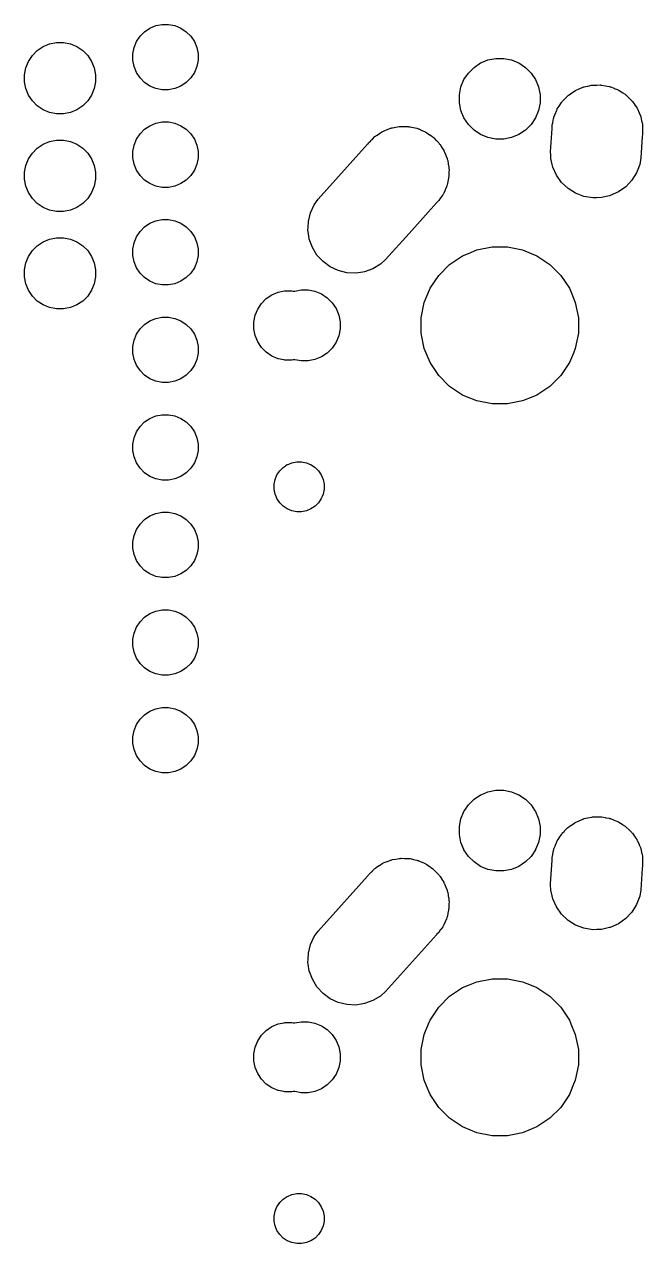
# Model space of a CAD drawing. Extents: x 53 to 306, y -113 to -55.
# Drawn here: x 106.69 to 122.78, y -109.63 to -77.89 of the extents above; entities that cross this region are included whole.
import ezdxf

# ---------------------------------------------------------------- set-up
doc = ezdxf.new("R2010")
doc.units = 0
doc.layers.add('BLACK', color=7, linetype='CONTINUOUS')

msp = doc.modelspace()

# ---------------------------------------------------------------- linework, layer by layer
at = {"layer": 'BLACK', "linetype": 'CONTINUOUS'}
for p, q in [((109.821, -78.079), (109.96, -77.9859)), ((109.96, -77.9859), (110.115, -77.9217)), ((110.115, -77.9217), (110.279, -77.889)), ((110.279, -77.889), (110.447, -77.889)), ((110.447, -77.889), (110.611, -77.9217)), ((110.611, -77.9217), (110.766, -77.9859)), ((110.766, -77.9859), (110.905, -78.079)), ((107.35, -78.3983), (107.529, -78.3627)), ((107.529, -78.3627), (107.711, -78.3627)), ((107.711, -78.3627), (107.89, -78.3983)), ((109.545, -78.4918), (109.609, -78.3369)), ((109.609, -78.3369), (109.702, -78.1975)), ((109.702, -78.1975), (109.821, -78.079)), ((110.905, -78.079), (111.024, -78.1975)), ((111.024, -78.1975), (111.117, -78.3369)), ((111.117, -78.3369), (111.181, -78.4918)), ((106.798, -78.8508), (106.9, -78.6989)), ((106.9, -78.6989), (107.029, -78.5697)), ((107.029, -78.5697), (107.181, -78.4682)), ((107.181, -78.4682), (107.35, -78.3983)), ((107.89, -78.3983), (108.059, -78.4682)), ((108.059, -78.4682), (108.211, -78.5697)), ((108.211, -78.5697), (108.34, -78.6989)), ((108.34, -78.6989), (108.442, -78.8508)), ((109.512, -78.6562), (109.545, -78.4918)), ((109.512, -78.8238), (109.512, -78.6562)), ((111.181, -78.4918), (111.214, -78.6562)), ((111.214, -78.6562), (111.214, -78.8238)), ((106.693, -79.1987), (106.728, -79.0195)), ((106.728, -79.0195), (106.798, -78.8508)), ((108.442, -78.8508), (108.512, -79.0195)), ((108.512, -79.0195), (108.547, -79.1987)), ((109.545, -78.9882), (109.512, -78.8238)), ((109.609, -79.1431), (109.545, -78.9882)), ((111.181, -78.9882), (111.117, -79.1431)), ((111.214, -78.8238), (111.181, -78.9882)), ((118.246, -79.155), (118.392, -79.0086)), ((118.392, -79.0086), (118.564, -78.8936)), ((118.564, -78.8936), (118.631, -78.866)), ((118.631, -78.866), (118.755, -78.8144)), ((118.755, -78.8144), (118.958, -78.774)), ((118.958, -78.774), (119.166, -78.774)), ((119.166, -78.774), (119.369, -78.8144)), ((119.369, -78.8144), (119.493, -78.866)), ((119.493, -78.866), (119.56, -78.8936)), ((119.56, -78.8936), (119.732, -79.0086)), ((119.732, -79.0086), (119.878, -79.155)), ((106.693, -79.3813), (106.693, -79.1987)), ((108.547, -79.1987), (108.547, -79.3813)), ((109.702, -79.2825), (109.609, -79.1431)), ((109.821, -79.401), (109.702, -79.2825)), ((111.024, -79.2825), (110.905, -79.401)), ((111.117, -79.1431), (111.024, -79.2825)), ((118.051, -79.5184), (118.131, -79.3272)), ((118.131, -79.3259), (118.246, -79.155)), ((118.131, -79.3272), (118.131, -79.3259)), ((119.878, -79.155), (119.993, -79.3259)), ((119.993, -79.3259), (119.993, -79.3272)), ((119.993, -79.3272), (120.073, -79.5184)), ((106.728, -79.5605), (106.693, -79.3813)), ((106.798, -79.7292), (106.728, -79.5605)), ((108.512, -79.5605), (108.442, -79.7292)), ((108.547, -79.3813), (108.512, -79.5605)), ((109.96, -79.4941), (109.821, -79.401)), ((110.115, -79.5583), (109.96, -79.4941)), ((110.279, -79.591), (110.115, -79.5583)), ((110.447, -79.591), (110.279, -79.591)), ((110.611, -79.5583), (110.447, -79.591)), ((110.766, -79.4941), (110.611, -79.5583)), ((110.905, -79.401), (110.766, -79.4941)), ((118.011, -79.7215), (118.051, -79.5184)), ((120.073, -79.5184), (120.113, -79.7215)), ((120.927, -79.6813), (121.013, -79.6201)), ((121.013, -79.6201), (121.022, -79.6163)), ((121.022, -79.6163), (121.04, -79.6063)), ((121.04, -79.6063), (121.045, -79.6028)), ((121.045, -79.6028), (121.053, -79.5995)), ((121.053, -79.5995), (121.127, -79.5687)), ((121.127, -79.5687), (121.131, -79.5673)), ((121.131, -79.5673), (121.225, -79.525)), ((121.225, -79.525), (121.233, -79.5231)), ((121.233, -79.5231), (121.253, -79.5167)), ((121.253, -79.5167), (121.259, -79.5142)), ((121.259, -79.5142), (121.349, -79.4963)), ((121.349, -79.4963), (121.353, -79.4955)), ((121.353, -79.4955), (121.45, -79.473)), ((121.45, -79.473), (121.459, -79.4727)), ((121.459, -79.4727), (121.479, -79.4704)), ((121.479, -79.4704), (121.486, -79.469)), ((121.486, -79.469), (121.581, -79.469)), ((121.581, -79.469), (121.585, -79.4689)), ((121.585, -79.4689), (121.682, -79.466)), ((121.682, -79.466), (121.689, -79.4673)), ((121.689, -79.4673), (121.71, -79.469)), ((121.71, -79.469), (121.718, -79.469)), ((121.718, -79.469), (121.814, -79.4881)), ((121.814, -79.4881), (121.817, -79.4887)), ((121.817, -79.4887), (121.91, -79.5043)), ((121.91, -79.5043), (121.917, -79.5069)), ((121.917, -79.5069), (121.937, -79.5126)), ((121.937, -79.5126), (121.945, -79.5142)), ((121.945, -79.5142), (122.038, -79.5528)), ((122.038, -79.5528), (122.041, -79.5541)), ((122.041, -79.5541), (122.127, -79.5865)), ((122.127, -79.5865), (122.133, -79.59)), ((122.133, -79.59), (122.151, -79.5995)), ((122.151, -79.5995), (122.159, -79.6028)), ((122.159, -79.6028), (122.245, -79.6604)), ((106.9, -79.8811), (106.798, -79.7292)), ((107.029, -80.0103), (106.9, -79.8811)), ((108.34, -79.8811), (108.211, -80.0103)), ((108.442, -79.7292), (108.34, -79.8811)), ((118.011, -79.9285), (118.011, -79.7215)), ((118.051, -80.1316), (118.011, -79.9285)), ((120.113, -79.9285), (120.073, -80.1316)), ((120.113, -79.7215), (120.113, -79.9285)), ((120.608, -80.016), (120.666, -79.9231)), ((120.666, -79.9231), (120.673, -79.916)), ((120.673, -79.916), (120.686, -79.8998)), ((120.686, -79.8998), (120.689, -79.8953)), ((120.689, -79.8953), (120.748, -79.8356)), ((120.748, -79.8356), (120.751, -79.8329)), ((120.751, -79.8329), (120.825, -79.7545)), ((120.825, -79.7545), (120.832, -79.749)), ((120.832, -79.749), (120.848, -79.7356)), ((120.848, -79.7356), (120.852, -79.7315)), ((120.852, -79.7315), (120.918, -79.6878)), ((120.918, -79.6878), (120.924, -79.6834)), ((120.924, -79.6834), (120.927, -79.6813)), ((122.245, -79.6604), (122.248, -79.6623)), ((122.248, -79.6623), (122.323, -79.7094)), ((122.323, -79.7094), (122.328, -79.7135)), ((122.328, -79.7135), (122.344, -79.7264)), ((122.344, -79.7264), (122.352, -79.7315)), ((122.352, -79.7315), (122.427, -79.8065)), ((122.427, -79.8065), (122.429, -79.8091)), ((122.429, -79.8091), (122.475, -79.8522)), ((122.475, -79.8522), (122.492, -79.8682)), ((122.492, -79.8682), (122.495, -79.8727)), ((122.495, -79.8727), (122.509, -79.8886)), ((122.509, -79.8886), (122.515, -79.8953)), ((122.515, -79.8953), (122.575, -79.9852)), ((107.181, -80.1118), (107.029, -80.0103)), ((107.35, -80.1817), (107.181, -80.1118)), ((107.529, -80.2173), (107.35, -80.1817)), ((107.711, -80.2173), (107.529, -80.2173)), ((107.89, -80.1817), (107.711, -80.2173)), ((108.059, -80.1118), (107.89, -80.1817)), ((108.211, -80.0103), (108.059, -80.1118)), ((118.131, -80.3228), (118.051, -80.1316)), ((120.073, -80.1316), (119.993, -80.3228)), ((120.471, -80.302), (120.502, -80.2264)), ((120.502, -80.2264), (120.504, -80.2231)), ((120.504, -80.2231), (120.543, -80.1195)), ((120.543, -80.1195), (120.548, -80.111)), ((120.548, -80.111), (120.558, -80.0926)), ((120.558, -80.0926), (120.56, -80.088)), ((120.56, -80.088), (120.606, -80.0191)), ((120.606, -80.0191), (120.608, -80.016)), ((122.575, -79.9852), (122.578, -79.9883)), ((122.578, -79.9883), (122.626, -80.0568)), ((122.626, -80.0568), (122.629, -80.0616)), ((122.629, -80.0616), (122.639, -80.0797)), ((122.639, -80.0797), (122.644, -80.088)), ((122.644, -80.088), (122.686, -80.1894)), ((122.686, -80.1894), (122.688, -80.1927)), ((122.688, -80.1927), (122.722, -80.2681)), ((122.722, -80.2681), (122.723, -80.2729)), ((122.723, -80.2729), (122.729, -80.2926)), ((122.729, -80.2926), (122.733, -80.302)), ((109.821, -80.619), (109.96, -80.5259)), ((109.96, -80.5259), (110.115, -80.4617)), ((110.115, -80.4617), (110.279, -80.429)), ((110.279, -80.429), (110.447, -80.429)), ((110.447, -80.429), (110.611, -80.4617)), ((110.611, -80.4617), (110.766, -80.5259)), ((110.766, -80.5259), (110.905, -80.619)), ((116.139, -80.6275), (116.219, -80.5942)), ((116.219, -80.5942), (116.235, -80.591)), ((116.235, -80.591), (116.253, -80.5859)), ((116.253, -80.5859), (116.269, -80.5802)), ((116.269, -80.5802), (116.355, -80.5669)), ((116.355, -80.5669), (116.361, -80.566)), ((116.361, -80.566), (116.446, -80.549)), ((116.446, -80.549), (116.463, -80.549)), ((116.463, -80.549), (116.482, -80.5476)), ((116.482, -80.5476), (116.498, -80.545)), ((116.498, -80.545), (116.498, -80.545)), ((116.498, -80.545), (116.502, -80.5452)), ((116.502, -80.5452), (116.585, -80.5489)), ((116.585, -80.5489), (116.591, -80.549)), ((116.591, -80.549), (116.678, -80.549)), ((116.678, -80.549), (116.694, -80.5522)), ((116.694, -80.5522), (116.713, -80.5545)), ((116.713, -80.5545), (116.73, -80.5552)), ((116.73, -80.5552), (116.814, -80.576)), ((116.814, -80.576), (116.82, -80.5772)), ((116.82, -80.5772), (116.905, -80.5942)), ((116.905, -80.5942), (116.92, -80.6005)), ((116.92, -80.6005), (116.938, -80.6064)), ((116.938, -80.6064), (116.95, -80.6092)), ((116.95, -80.6092), (116.955, -80.6104)), ((116.955, -80.6104), (117.034, -80.6473)), ((118.246, -80.495), (118.131, -80.3228)), ((118.131, -80.3228), (118.131, -80.3228)), ((118.392, -80.6414), (118.246, -80.495)), ((119.878, -80.495), (119.732, -80.6414)), ((119.993, -80.3228), (119.878, -80.495)), ((119.993, -80.3228), (119.993, -80.3228)), ((120.385, -81.2027), (120.426, -80.6024)), ((120.426, -80.5292), (120.43, -80.5073)), ((120.426, -80.594), (120.426, -80.5292)), ((120.426, -80.6024), (120.426, -80.594)), ((120.43, -80.5073), (120.442, -80.4496)), ((120.442, -80.446), (120.461, -80.3361)), ((120.442, -80.4496), (120.442, -80.446)), ((120.461, -80.3361), (120.465, -80.3266)), ((120.461, -80.3361), (120.461, -80.3361)), ((120.461, -80.3361), (120.461, -80.3361)), ((120.465, -80.3266), (120.47, -80.3067)), ((120.47, -80.3067), (120.471, -80.302)), ((122.733, -80.302), (122.74, -80.3361)), ((122.74, -80.3361), (122.754, -80.4107)), ((122.754, -80.4107), (122.755, -80.4144)), ((122.755, -80.4144), (122.774, -80.4938)), ((122.774, -80.4938), (122.774, -80.4985)), ((122.774, -80.4985), (122.776, -80.5192)), ((122.776, -80.5192), (122.778, -80.5292)), ((122.778, -80.5292), (122.778, -80.6406)), ((107.35, -80.9383), (107.529, -80.9027)), ((107.529, -80.9027), (107.711, -80.9027)), ((107.711, -80.9027), (107.89, -80.9383)), ((109.545, -81.0318), (109.609, -80.8769)), ((109.609, -80.8769), (109.702, -80.7375)), ((109.702, -80.7375), (109.821, -80.619)), ((110.905, -80.619), (111.024, -80.7375)), ((111.024, -80.7375), (111.117, -80.8769)), ((111.117, -80.8769), (111.181, -81.0318)), ((115.649, -80.9753), (115.705, -80.9185)), ((115.705, -80.9185), (115.71, -80.9136)), ((115.71, -80.9136), (115.725, -80.8966)), ((115.725, -80.8966), (115.747, -80.8768)), ((115.725, -80.8966), (115.725, -80.8966)), ((115.725, -80.8966), (115.725, -80.8966)), ((115.747, -80.8768), (115.751, -80.873)), ((115.751, -80.873), (115.812, -80.8115)), ((115.812, -80.8115), (115.826, -80.8024)), ((115.826, -80.8024), (115.841, -80.7906)), ((115.841, -80.7906), (115.853, -80.7794)), ((115.853, -80.7794), (115.928, -80.7341)), ((115.853, -80.7794), (115.853, -80.7794)), ((115.928, -80.7341), (115.933, -80.7311)), ((115.933, -80.7311), (115.994, -80.6901)), ((115.994, -80.6901), (116.005, -80.6828)), ((116.005, -80.6828), (116.02, -80.6765)), ((116.02, -80.6765), (116.037, -80.6679)), ((116.037, -80.6679), (116.051, -80.6593)), ((116.051, -80.6593), (116.134, -80.6294)), ((116.134, -80.6294), (116.139, -80.6275)), ((117.034, -80.6473), (117.039, -80.6495)), ((117.039, -80.6495), (117.119, -80.6828)), ((117.119, -80.6828), (117.13, -80.6901)), ((117.13, -80.6901), (117.133, -80.692)), ((117.133, -80.692), (117.149, -80.7014)), ((117.149, -80.7014), (117.164, -80.7084)), ((117.164, -80.7084), (117.235, -80.76)), ((117.235, -80.76), (117.239, -80.7631)), ((117.239, -80.7631), (117.312, -80.8115)), ((117.312, -80.8115), (117.323, -80.8233)), ((117.323, -80.8233), (117.338, -80.8356)), ((117.338, -80.8356), (117.351, -80.8454)), ((117.351, -80.8454), (117.41, -80.9097)), ((117.41, -80.9097), (117.414, -80.9137)), ((117.414, -80.9137), (117.475, -80.9753)), ((118.564, -80.7564), (118.392, -80.6414)), ((118.755, -80.8356), (118.564, -80.7564)), ((118.564, -80.7564), (118.564, -80.7564)), ((118.564, -80.7564), (118.564, -80.7564)), ((118.958, -80.876), (118.755, -80.8356)), ((119.166, -80.876), (118.958, -80.876)), ((119.369, -80.8356), (119.166, -80.876)), ((119.56, -80.7564), (119.369, -80.8356)), ((119.732, -80.6414), (119.56, -80.7564)), ((119.56, -80.7564), (119.56, -80.7564)), ((119.56, -80.7564), (119.56, -80.7564)), ((122.769, -80.8119), (122.731, -81.3626)), ((122.771, -80.796), (122.769, -80.8119)), ((122.778, -80.7608), (122.771, -80.796)), ((122.778, -80.6406), (122.778, -80.6443)), ((122.778, -80.6443), (122.779, -80.6673)), ((122.779, -80.6673), (122.778, -80.6741)), ((122.778, -80.6741), (122.778, -80.6825)), ((122.778, -80.6825), (122.778, -80.7608)), ((106.798, -81.3908), (106.9, -81.2389)), ((106.9, -81.2389), (107.029, -81.1097)), ((107.029, -81.1097), (107.181, -81.0082)), ((107.181, -81.0082), (107.35, -80.9383)), ((107.89, -80.9383), (108.059, -81.0082)), ((108.059, -81.0082), (108.211, -81.1097)), ((108.211, -81.1097), (108.34, -81.2389)), ((108.34, -81.2389), (108.442, -81.3908)), ((109.512, -81.1962), (109.545, -81.0318)), ((109.512, -81.3638), (109.512, -81.1962)), ((111.181, -81.0318), (111.214, -81.1962)), ((111.214, -81.1962), (111.214, -81.3638)), ((114.338, -82.4426), (115.625, -81.0085)), ((115.625, -81.0085), (115.636, -80.9945)), ((115.636, -80.9945), (115.649, -80.9753)), ((117.475, -80.9753), (117.485, -80.9891)), ((117.485, -80.9891), (117.496, -81.0041)), ((117.496, -81.0041), (117.508, -81.0163)), ((117.508, -81.0163), (117.553, -81.0907)), ((117.553, -81.0907), (117.556, -81.0954)), ((117.556, -81.0954), (117.604, -81.168)), ((117.604, -81.168), (117.611, -81.1833)), ((117.611, -81.1833), (117.619, -81.2003)), ((117.619, -81.2003), (117.628, -81.2144)), ((117.628, -81.2144), (117.657, -81.2962)), ((120.387, -81.2854), (120.385, -81.2027)), ((106.693, -81.7387), (106.728, -81.5595)), ((106.728, -81.5595), (106.798, -81.3908)), ((108.442, -81.3908), (108.512, -81.5595)), ((108.512, -81.5595), (108.547, -81.7387)), ((109.545, -81.5282), (109.512, -81.3638)), ((109.609, -81.6831), (109.545, -81.5282)), ((111.181, -81.5282), (111.117, -81.6831)), ((111.214, -81.3638), (111.181, -81.5282)), ((117.657, -81.2962), (117.659, -81.3012)), ((117.659, -81.3012), (117.693, -81.382)), ((117.693, -81.382), (117.695, -81.3908)), ((117.695, -81.3908), (117.696, -81.3983)), ((117.696, -81.3983), (117.701, -81.4166)), ((117.701, -81.4166), (117.707, -81.4321)), ((117.707, -81.4321), (117.72, -81.5181)), ((117.72, -81.5181), (117.721, -81.5235)), ((117.721, -81.5235), (117.738, -81.609)), ((120.39, -81.3762), (120.387, -81.2854)), ((120.426, -81.533), (120.39, -81.3762)), ((120.442, -81.6019), (120.426, -81.533)), ((122.703, -81.5338), (122.62, -81.7504)), ((122.731, -81.3626), (122.703, -81.5338)), ((106.693, -81.9213), (106.693, -81.7387)), ((108.547, -81.7387), (108.547, -81.9213)), ((109.702, -81.8225), (109.609, -81.6831)), ((109.821, -81.941), (109.702, -81.8225)), ((111.024, -81.8225), (110.905, -81.941)), ((111.117, -81.6831), (111.024, -81.8225)), ((117.735, -81.8572), (117.732, -81.876)), ((117.732, -81.876), (117.732, -81.8925)), ((117.738, -81.8408), (117.735, -81.8572)), ((117.738, -81.609), (117.738, -81.6092)), ((117.738, -81.6092), (117.738, -81.6258)), ((117.738, -81.6258), (117.739, -81.6448)), ((117.742, -81.6611), (117.738, -81.7479)), ((117.738, -81.7479), (117.738, -81.7534)), ((117.738, -81.7534), (117.738, -81.8408)), ((117.739, -81.6448), (117.742, -81.6611)), ((117.742, -81.6611), (117.742, -81.6611)), ((120.537, -81.8132), (120.442, -81.6019)), ((120.672, -82.0018), (120.537, -81.8132)), ((122.62, -81.7504), (122.498, -81.9468)), ((106.728, -82.1005), (106.693, -81.9213)), ((106.798, -82.2692), (106.728, -82.1005)), ((108.512, -82.1005), (108.442, -82.2692)), ((108.547, -81.9213), (108.512, -82.1005)), ((109.96, -82.0341), (109.821, -81.941)), ((110.115, -82.0983), (109.96, -82.0341)), ((110.279, -82.131), (110.115, -82.0983)), ((110.447, -82.131), (110.279, -82.131)), ((110.611, -82.0983), (110.447, -82.131)), ((110.766, -82.0341), (110.611, -82.0983)), ((110.905, -81.941), (110.766, -82.0341)), ((117.64, -82.1962), (117.638, -82.2012)), ((117.677, -82.1175), (117.64, -82.1962)), ((117.681, -82.1015), (117.677, -82.1175)), ((117.686, -82.0834), (117.681, -82.1015)), ((117.693, -82.068), (117.686, -82.0834)), ((117.701, -82.0285), (117.693, -82.068)), ((117.71, -81.9823), (117.701, -82.0285)), ((117.711, -81.9769), (117.71, -81.9823)), ((117.732, -81.8925), (117.711, -81.9769)), ((120.84, -82.1606), (120.672, -82.0018)), ((121.037, -82.2835), (120.84, -82.1606)), ((122.339, -82.1155), (122.15, -82.2499)), ((122.498, -81.9468), (122.339, -82.1155)), ((106.9, -82.4211), (106.798, -82.2692)), ((107.029, -82.5503), (106.9, -82.4211)), ((108.34, -82.4211), (108.211, -82.5503)), ((108.442, -82.2692), (108.34, -82.4211)), ((114.235, -82.5826), (114.338, -82.4426)), ((114.338, -82.4426), (114.338, -82.4426)), ((114.338, -82.4426), (114.338, -82.4426)), ((117.475, -82.4747), (117.418, -82.5318)), ((117.524, -82.4019), (117.475, -82.4747)), ((117.527, -82.3974), (117.524, -82.4019)), ((117.579, -82.3274), (117.527, -82.3974)), ((117.586, -82.3125), (117.579, -82.3274)), ((117.595, -82.2959), (117.586, -82.3125)), ((117.604, -82.282), (117.595, -82.2959)), ((117.638, -82.2012), (117.604, -82.282)), ((117.604, -82.282), (117.604, -82.282)), ((121.253, -82.3656), (121.037, -82.2835)), ((121.482, -82.404), (121.253, -82.3656)), ((121.59, -82.4007), (121.482, -82.404)), ((121.713, -82.397), (121.59, -82.4007)), ((121.914, -82.3507), (121.713, -82.397)), ((121.939, -82.345), (121.914, -82.3507)), ((122.15, -82.2499), (121.939, -82.345)), ((107.181, -82.6518), (107.029, -82.5503)), ((107.35, -82.7217), (107.181, -82.6518)), ((107.529, -82.7573), (107.35, -82.7217)), ((107.711, -82.7573), (107.529, -82.7573)), ((107.89, -82.7217), (107.711, -82.7573)), ((108.059, -82.6518), (107.89, -82.7217)), ((108.211, -82.5503), (108.059, -82.6518)), ((114.082, -83.0175), (114.137, -82.7925)), ((114.137, -82.7925), (114.235, -82.5826)), ((117.414, -82.5368), (116.703, -83.3293)), ((117.418, -82.5318), (117.414, -82.5368)), ((109.821, -83.159), (109.96, -83.0659)), ((109.96, -83.0659), (110.115, -83.0017)), ((110.115, -83.0017), (110.279, -82.969)), ((110.279, -82.969), (110.447, -82.969)), ((110.447, -82.969), (110.611, -83.0017)), ((110.611, -83.0017), (110.766, -83.0659)), ((110.766, -83.0659), (110.905, -83.159)), ((114.075, -83.172), (114.082, -83.0175)), ((107.35, -83.4783), (107.529, -83.4427)), ((107.529, -83.4427), (107.711, -83.4427)), ((107.711, -83.4427), (107.89, -83.4783)), ((109.545, -83.5718), (109.609, -83.4169)), ((109.609, -83.4169), (109.702, -83.2775)), ((109.702, -83.2775), (109.821, -83.159)), ((110.905, -83.159), (111.024, -83.2775)), ((111.024, -83.2775), (111.117, -83.4169)), ((111.117, -83.4169), (111.181, -83.5718)), ((114.072, -83.2489), (114.075, -83.172)), ((114.084, -83.3293), (114.072, -83.2489)), ((114.107, -83.4779), (114.084, -83.3293)), ((116.703, -83.3293), (116.089, -84.0134)), ((106.798, -83.9308), (106.9, -83.7789)), ((106.9, -83.7789), (107.029, -83.6497)), ((107.029, -83.6497), (107.181, -83.5482)), ((107.181, -83.5482), (107.35, -83.4783)), ((107.89, -83.4783), (108.059, -83.5482)), ((108.059, -83.5482), (108.211, -83.6497)), ((108.211, -83.6497), (108.34, -83.7789)), ((108.34, -83.7789), (108.442, -83.9308)), ((109.512, -83.7362), (109.545, -83.5718)), ((109.512, -83.9038), (109.512, -83.7362)), ((111.181, -83.5718), (111.214, -83.7362)), ((111.214, -83.7362), (111.214, -83.9038)), ((114.186, -83.6956), (114.107, -83.4779)), ((114.306, -83.8937), (114.186, -83.6956)), ((118.248, -83.849), (118.466, -83.7587)), ((118.466, -83.7587), (118.861, -83.6801)), ((118.861, -83.6801), (119.263, -83.6801)), ((119.263, -83.6801), (119.658, -83.7587)), ((119.658, -83.7587), (119.876, -83.849)), ((106.693, -84.2787), (106.728, -84.0995)), ((106.728, -84.0995), (106.798, -83.9308)), ((108.442, -83.9308), (108.512, -84.0995)), ((108.512, -84.0995), (108.547, -84.2787)), ((109.545, -84.0682), (109.512, -83.9038)), ((109.609, -84.2231), (109.545, -84.0682)), ((111.181, -84.0682), (111.117, -84.2231)), ((111.214, -83.9038), (111.181, -84.0682)), ((114.463, -84.0645), (114.306, -83.8937)), ((114.65, -84.2016), (114.463, -84.0645)), ((116.089, -84.0134), (115.961, -84.1306)), ((117.758, -84.1366), (118.093, -83.9128)), ((118.093, -83.9128), (118.248, -83.849)), ((119.876, -83.849), (120.031, -83.9128)), ((120.031, -83.9128), (120.366, -84.1366)), ((106.693, -84.4613), (106.693, -84.2787)), ((108.547, -84.2787), (108.547, -84.4613)), ((109.702, -84.3625), (109.609, -84.2231)), ((109.821, -84.481), (109.702, -84.3625)), ((111.024, -84.3625), (110.905, -84.481)), ((111.117, -84.2231), (111.024, -84.3625)), ((114.859, -84.2996), (114.65, -84.2016)), ((115.084, -84.3548), (114.859, -84.2996)), ((115.316, -84.365), (115.084, -84.3548)), ((115.499, -84.3368), (115.316, -84.365)), ((115.316, -84.365), (115.316, -84.365)), ((115.545, -84.3298), (115.499, -84.3368)), ((115.763, -84.2507), (115.545, -84.3298)), ((115.961, -84.1306), (115.763, -84.2507)), ((117.474, -84.4215), (117.758, -84.1366)), ((120.366, -84.1366), (120.65, -84.4215)), ((106.728, -84.6405), (106.693, -84.4613)), ((106.798, -84.8092), (106.728, -84.6405)), ((108.512, -84.6405), (108.442, -84.8092)), ((108.547, -84.4613), (108.512, -84.6405)), ((109.96, -84.5741), (109.821, -84.481)), ((110.115, -84.6383), (109.96, -84.5741)), ((110.279, -84.671), (110.115, -84.6383)), ((110.447, -84.671), (110.279, -84.671)), ((110.611, -84.6383), (110.447, -84.671)), ((110.766, -84.5741), (110.611, -84.6383)), ((110.905, -84.481), (110.766, -84.5741)), ((117.25, -84.7564), (117.474, -84.4215)), ((120.65, -84.4215), (120.874, -84.7564)), ((106.9, -84.9611), (106.798, -84.8092)), ((107.029, -85.0903), (106.9, -84.9611)), ((108.34, -84.9611), (108.211, -85.0903)), ((108.442, -84.8092), (108.34, -84.9611)), ((112.862, -85.1506), (112.988, -85.0251)), ((112.988, -85.0251), (113.135, -84.9265)), ((113.135, -84.9265), (113.299, -84.8586)), ((113.299, -84.8586), (113.461, -84.8265)), ((113.461, -84.8265), (113.473, -84.824)), ((113.473, -84.824), (113.651, -84.824)), ((113.651, -84.824), (113.684, -84.8305)), ((113.684, -84.8305), (113.708, -84.8329)), ((113.708, -84.8329), (113.732, -84.8305)), ((113.732, -84.8305), (113.891, -84.799)), ((113.891, -84.799), (114.073, -84.799)), ((114.073, -84.799), (114.252, -84.8346)), ((114.252, -84.8346), (114.421, -84.9044)), ((114.421, -84.9044), (114.572, -85.0057)), ((114.572, -85.0057), (114.701, -85.1347)), ((117.096, -85.1285), (117.19, -84.9004)), ((117.19, -84.9004), (117.25, -84.7564)), ((120.874, -84.7564), (120.934, -84.9004)), ((120.934, -84.9004), (121.028, -85.1285)), ((107.181, -85.1918), (107.029, -85.0903)), ((107.35, -85.2617), (107.181, -85.1918)), ((107.529, -85.2973), (107.35, -85.2617)), ((107.711, -85.2973), (107.529, -85.2973)), ((107.89, -85.2617), (107.711, -85.2973)), ((108.059, -85.1918), (107.89, -85.2617)), ((108.211, -85.0903), (108.059, -85.1918)), ((112.696, -85.4622), (112.764, -85.2982)), ((112.764, -85.2982), (112.862, -85.1506)), ((114.701, -85.1347), (114.803, -85.2864)), ((114.803, -85.2864), (114.872, -85.4549)), ((117.017, -85.5236), (117.096, -85.1285)), ((121.028, -85.1285), (121.107, -85.5236)), ((109.821, -85.699), (109.96, -85.6059)), ((109.96, -85.6059), (110.115, -85.5417)), ((110.115, -85.5417), (110.279, -85.509)), ((110.279, -85.509), (110.447, -85.509)), ((110.447, -85.509), (110.611, -85.5417)), ((110.611, -85.5417), (110.766, -85.6059)), ((110.766, -85.6059), (110.905, -85.699)), ((112.661, -85.6363), (112.696, -85.4622)), ((112.661, -85.8137), (112.661, -85.6363)), ((114.872, -85.4549), (114.908, -85.6338)), ((114.908, -85.6338), (114.908, -85.8162)), ((117.017, -85.9264), (117.017, -85.5236)), ((121.107, -85.5236), (121.107, -85.9264)), ((109.545, -86.1118), (109.609, -85.9569)), ((109.609, -85.9569), (109.702, -85.8175)), ((109.702, -85.8175), (109.821, -85.699)), ((110.905, -85.699), (111.024, -85.8175)), ((111.024, -85.8175), (111.117, -85.9569)), ((111.117, -85.9569), (111.181, -86.1118)), ((112.696, -85.9878), (112.661, -85.8137)), ((112.764, -86.1518), (112.696, -85.9878)), ((114.872, -85.9951), (114.803, -86.1636)), ((114.908, -85.8162), (114.872, -85.9951)), ((117.096, -86.3215), (117.017, -85.9264)), ((121.107, -85.9264), (121.028, -86.3215)), ((109.512, -86.2762), (109.545, -86.1118)), ((109.512, -86.4438), (109.512, -86.2762)), ((111.181, -86.1118), (111.214, -86.2762)), ((111.214, -86.2762), (111.214, -86.4438)), ((112.862, -86.2994), (112.764, -86.1518)), ((112.988, -86.4249), (112.862, -86.2994)), ((114.701, -86.3153), (114.572, -86.4443)), ((114.803, -86.1636), (114.701, -86.3153)), ((117.147, -86.4443), (117.096, -86.3215)), ((121.028, -86.3215), (120.977, -86.4443)), ((109.545, -86.6082), (109.512, -86.4438)), ((109.609, -86.7631), (109.545, -86.6082)), ((111.181, -86.6082), (111.117, -86.7631)), ((111.214, -86.4438), (111.181, -86.6082)), ((113.135, -86.5235), (112.988, -86.4249)), ((113.299, -86.5914), (113.135, -86.5235)), ((113.44, -86.6195), (113.299, -86.5914)), ((113.473, -86.626), (113.44, -86.6195)), ((113.651, -86.626), (113.473, -86.626)), ((113.684, -86.6195), (113.651, -86.626)), ((113.708, -86.6171), (113.684, -86.6195)), ((113.732, -86.6195), (113.708, -86.6171)), ((113.891, -86.651), (113.732, -86.6195)), ((114.252, -86.6154), (114.073, -86.651)), ((114.421, -86.5456), (114.252, -86.6154)), ((114.572, -86.4443), (114.421, -86.5456)), ((117.25, -86.6936), (117.147, -86.4443)), ((120.977, -86.4443), (120.874, -86.6936)), ((109.702, -86.9025), (109.609, -86.7631)), ((109.821, -87.021), (109.702, -86.9025)), ((111.024, -86.9025), (110.905, -87.021)), ((111.117, -86.7631), (111.024, -86.9025)), ((114.073, -86.651), (113.891, -86.651)), ((117.474, -87.0285), (117.25, -86.6936)), ((120.874, -86.6936), (120.65, -87.0285)), ((109.96, -87.1141), (109.821, -87.021)), ((110.115, -87.1783), (109.96, -87.1141)), ((110.279, -87.211), (110.115, -87.1783)), ((110.447, -87.211), (110.279, -87.211)), ((110.611, -87.1783), (110.447, -87.211)), ((110.766, -87.1141), (110.611, -87.1783)), ((110.905, -87.021), (110.766, -87.1141)), ((117.758, -87.3134), (117.474, -87.0285)), ((120.65, -87.0285), (120.366, -87.3134)), ((118.093, -87.5372), (117.758, -87.3134)), ((118.197, -87.58), (118.093, -87.5372)), ((118.466, -87.6913), (118.197, -87.58)), ((119.927, -87.58), (119.658, -87.6913)), ((120.031, -87.5372), (119.927, -87.58)), ((120.366, -87.3134), (120.031, -87.5372)), ((118.861, -87.7699), (118.466, -87.6913)), ((119.263, -87.7699), (118.861, -87.7699)), ((119.658, -87.6913), (119.263, -87.7699)), ((109.821, -88.239), (109.96, -88.1459)), ((109.96, -88.1459), (110.115, -88.0817)), ((110.115, -88.0817), (110.279, -88.049)), ((110.279, -88.049), (110.447, -88.049)), ((110.447, -88.049), (110.611, -88.0817)), ((110.611, -88.0817), (110.766, -88.1459)), ((110.766, -88.1459), (110.905, -88.239)), ((109.545, -88.6518), (109.609, -88.4969)), ((109.609, -88.4969), (109.702, -88.3575)), ((109.702, -88.3575), (109.821, -88.239)), ((110.905, -88.239), (111.024, -88.3575)), ((111.024, -88.3575), (111.117, -88.4969)), ((111.117, -88.4969), (111.181, -88.6518)), ((109.512, -88.8162), (109.545, -88.6518)), ((109.512, -88.9838), (109.512, -88.8162)), ((111.181, -88.6518), (111.214, -88.8162)), ((111.214, -88.8162), (111.214, -88.9838)), ((109.545, -89.1482), (109.512, -88.9838)), ((109.609, -89.3031), (109.545, -89.1482)), ((111.181, -89.1482), (111.117, -89.3031)), ((111.214, -88.9838), (111.181, -89.1482)), ((109.702, -89.4425), (109.609, -89.3031)), ((109.821, -89.561), (109.702, -89.4425)), ((111.024, -89.4425), (110.905, -89.561)), ((111.117, -89.3031), (111.024, -89.4425)), ((113.336, -89.51), (113.427, -89.4193)), ((113.427, -89.4193), (113.45, -89.404)), ((113.45, -89.404), (113.534, -89.3481)), ((113.534, -89.3481), (113.57, -89.333)), ((113.57, -89.333), (113.652, -89.299)), ((113.652, -89.299), (113.778, -89.274)), ((113.778, -89.274), (113.906, -89.274)), ((113.906, -89.274), (114.032, -89.299)), ((114.032, -89.299), (114.114, -89.333)), ((114.114, -89.333), (114.15, -89.3481)), ((114.15, -89.3481), (114.234, -89.404)), ((114.234, -89.404), (114.257, -89.4193)), ((114.257, -89.4193), (114.348, -89.51)), ((109.96, -89.6541), (109.821, -89.561)), ((110.115, -89.7183), (109.96, -89.6541)), ((110.279, -89.751), (110.115, -89.7183)), ((110.447, -89.751), (110.279, -89.751)), ((110.611, -89.7183), (110.447, -89.751)), ((110.766, -89.6541), (110.611, -89.7183)), ((110.905, -89.561), (110.766, -89.6541)), ((113.191, -89.8609), (113.216, -89.7351)), ((113.216, -89.7351), (113.265, -89.6166)), ((113.265, -89.6166), (113.336, -89.51)), ((114.348, -89.51), (114.419, -89.6166)), ((114.419, -89.6166), (114.468, -89.7351)), ((114.468, -89.7351), (114.493, -89.8609)), ((113.191, -89.9891), (113.191, -89.8609)), ((113.216, -90.1149), (113.191, -89.9891)), ((113.242, -90.1768), (113.216, -90.1149)), ((114.468, -90.1149), (114.442, -90.1768)), ((114.493, -89.9891), (114.468, -90.1149)), ((114.493, -89.8609), (114.493, -89.9891)), ((113.265, -90.2334), (113.242, -90.1768)), ((113.336, -90.34), (113.265, -90.2334)), ((113.427, -90.4307), (113.336, -90.34)), ((113.534, -90.5019), (113.427, -90.4307)), ((114.257, -90.4307), (114.15, -90.5019)), ((114.348, -90.34), (114.257, -90.4307)), ((114.419, -90.2334), (114.348, -90.34)), ((114.442, -90.1768), (114.419, -90.2334)), ((109.821, -90.779), (109.96, -90.6859)), ((109.96, -90.6859), (110.115, -90.6217)), ((110.115, -90.6217), (110.279, -90.589)), ((110.279, -90.589), (110.447, -90.589)), ((110.447, -90.589), (110.611, -90.6217)), ((110.611, -90.6217), (110.766, -90.6859)), ((110.766, -90.6859), (110.905, -90.779)), ((113.652, -90.551), (113.534, -90.5019)), ((113.534, -90.5019), (113.534, -90.5019)), ((113.534, -90.5019), (113.534, -90.5019)), ((113.778, -90.576), (113.652, -90.551)), ((113.906, -90.576), (113.778, -90.576)), ((114.032, -90.551), (113.906, -90.576)), ((114.15, -90.5019), (114.032, -90.551)), ((114.15, -90.5019), (114.15, -90.5019)), ((114.15, -90.5019), (114.15, -90.5019)), ((109.545, -91.1918), (109.609, -91.0369)), ((109.609, -91.0369), (109.702, -90.8975)), ((109.702, -90.8975), (109.821, -90.779)), ((110.905, -90.779), (111.024, -90.8975)), ((111.024, -90.8975), (111.117, -91.0369)), ((111.117, -91.0369), (111.181, -91.1918)), ((109.512, -91.3562), (109.545, -91.1918)), ((109.512, -91.5238), (109.512, -91.3562)), ((111.181, -91.1918), (111.214, -91.3562)), ((111.214, -91.3562), (111.214, -91.5238)), ((109.545, -91.6882), (109.512, -91.5238)), ((109.609, -91.8431), (109.545, -91.6882)), ((111.181, -91.6882), (111.117, -91.8431)), ((111.214, -91.5238), (111.181, -91.6882)), ((109.702, -91.9825), (109.609, -91.8431)), ((109.821, -92.101), (109.702, -91.9825)), ((111.024, -91.9825), (110.905, -92.101)), ((111.117, -91.8431), (111.024, -91.9825)), ((109.96, -92.1941), (109.821, -92.101)), ((110.115, -92.2583), (109.96, -92.1941)), ((110.279, -92.291), (110.115, -92.2583)), ((110.447, -92.291), (110.279, -92.291)), ((110.611, -92.2583), (110.447, -92.291)), ((110.766, -92.1941), (110.611, -92.2583)), ((110.905, -92.101), (110.766, -92.1941)), ((109.821, -93.319), (109.96, -93.2259)), ((109.96, -93.2259), (110.115, -93.1617)), ((110.115, -93.1617), (110.279, -93.129)), ((110.279, -93.129), (110.447, -93.129)), ((110.447, -93.129), (110.611, -93.1617)), ((110.611, -93.1617), (110.766, -93.2259)), ((110.766, -93.2259), (110.905, -93.319)), ((109.545, -93.7318), (109.609, -93.5769)), ((109.609, -93.5769), (109.702, -93.4375)), ((109.702, -93.4375), (109.821, -93.319)), ((110.905, -93.319), (111.024, -93.4375)), ((111.024, -93.4375), (111.117, -93.5769)), ((111.117, -93.5769), (111.181, -93.7318)), ((109.512, -93.8962), (109.545, -93.7318)), ((109.512, -94.0638), (109.512, -93.8962)), ((111.181, -93.7318), (111.214, -93.8962)), ((111.214, -93.8962), (111.214, -94.0638)), ((109.545, -94.2282), (109.512, -94.0638)), ((109.609, -94.3831), (109.545, -94.2282)), ((111.181, -94.2282), (111.117, -94.3831)), ((111.214, -94.0638), (111.181, -94.2282)), ((109.702, -94.5225), (109.609, -94.3831)), ((109.821, -94.641), (109.702, -94.5225)), ((111.024, -94.5225), (110.905, -94.641)), ((111.117, -94.3831), (111.024, -94.5225)), ((109.96, -94.7341), (109.821, -94.641)), ((110.115, -94.7983), (109.96, -94.7341)), ((110.279, -94.831), (110.115, -94.7983)), ((110.447, -94.831), (110.279, -94.831)), ((110.611, -94.7983), (110.447, -94.831)), ((110.766, -94.7341), (110.611, -94.7983)), ((110.905, -94.641), (110.766, -94.7341)), ((109.821, -95.859), (109.96, -95.7659)), ((109.96, -95.7659), (110.115, -95.7017)), ((110.115, -95.7017), (110.279, -95.669)), ((110.279, -95.669), (110.447, -95.669)), ((110.447, -95.669), (110.611, -95.7017)), ((110.611, -95.7017), (110.766, -95.7659)), ((110.766, -95.7659), (110.905, -95.859)), ((109.545, -96.2718), (109.609, -96.1169)), ((109.609, -96.1169), (109.702, -95.9775)), ((109.702, -95.9775), (109.821, -95.859)), ((110.905, -95.859), (111.024, -95.9775)), ((111.024, -95.9775), (111.117, -96.1169)), ((111.117, -96.1169), (111.181, -96.2718)), ((109.512, -96.4362), (109.545, -96.2718)), ((109.512, -96.6038), (109.512, -96.4362)), ((111.181, -96.2718), (111.214, -96.4362)), ((111.214, -96.4362), (111.214, -96.6038)), ((109.545, -96.7682), (109.512, -96.6038)), ((109.609, -96.9231), (109.545, -96.7682)), ((111.181, -96.7682), (111.117, -96.9231)), ((111.214, -96.6038), (111.181, -96.7682)), ((109.702, -97.0625), (109.609, -96.9231)), ((109.821, -97.181), (109.702, -97.0625)), ((111.024, -97.0625), (110.905, -97.181)), ((111.117, -96.9231), (111.024, -97.0625)), ((109.96, -97.2741), (109.821, -97.181)), ((110.115, -97.3383), (109.96, -97.2741)), ((110.279, -97.371), (110.115, -97.3383)), ((110.447, -97.371), (110.279, -97.371)), ((110.611, -97.3383), (110.447, -97.371)), ((110.766, -97.2741), (110.611, -97.3383)), ((110.905, -97.181), (110.766, -97.2741)), ((118.246, -98.205), (118.392, -98.0586)), ((118.392, -98.0586), (118.564, -97.9436)), ((118.564, -97.9436), (118.592, -97.9322)), ((118.592, -97.9322), (118.755, -97.8644)), ((118.755, -97.8644), (118.958, -97.824)), ((118.958, -97.824), (119.166, -97.824)), ((119.166, -97.824), (119.369, -97.8644)), ((119.369, -97.8644), (119.532, -97.9322)), ((119.532, -97.9322), (119.56, -97.9436)), ((119.56, -97.9436), (119.732, -98.0586)), ((119.732, -98.0586), (119.878, -98.205)), ((118.051, -98.5684), (118.131, -98.3772)), ((118.131, -98.3772), (118.156, -98.339)), ((118.156, -98.339), (118.246, -98.205)), ((119.878, -98.205), (119.968, -98.339)), ((119.968, -98.339), (119.993, -98.3772)), ((119.993, -98.3772), (120.073, -98.5684)), ((118.011, -98.7715), (118.051, -98.5684)), ((120.073, -98.5684), (120.113, -98.7715)), ((120.927, -98.7313), (121.013, -98.6701)), ((121.013, -98.6701), (121.022, -98.6663)), ((121.022, -98.6663), (121.04, -98.6563)), ((121.04, -98.6563), (121.045, -98.6528)), ((121.045, -98.6528), (121.067, -98.6438)), ((121.067, -98.6438), (121.127, -98.6187)), ((121.127, -98.6187), (121.131, -98.6173)), ((121.131, -98.6173), (121.225, -98.575)), ((121.225, -98.575), (121.233, -98.5731)), ((121.233, -98.5731), (121.253, -98.5667)), ((121.253, -98.5667), (121.259, -98.5642)), ((121.259, -98.5642), (121.349, -98.5463)), ((121.349, -98.5463), (121.353, -98.5455)), ((121.353, -98.5455), (121.45, -98.523)), ((121.45, -98.523), (121.459, -98.5227)), ((121.459, -98.5227), (121.479, -98.5204)), ((121.479, -98.5204), (121.486, -98.519)), ((121.486, -98.519), (121.581, -98.519)), ((121.581, -98.519), (121.585, -98.5189)), ((121.585, -98.5189), (121.682, -98.516)), ((121.682, -98.516), (121.689, -98.5173)), ((121.689, -98.5173), (121.71, -98.519)), ((121.71, -98.519), (121.718, -98.519)), ((121.718, -98.519), (121.814, -98.5381)), ((121.814, -98.5381), (121.817, -98.5387)), ((121.817, -98.5387), (121.91, -98.5543)), ((121.91, -98.5543), (121.917, -98.5569)), ((121.917, -98.5569), (121.937, -98.5626)), ((121.937, -98.5626), (121.945, -98.5642)), ((121.945, -98.5642), (122.038, -98.6028)), ((122.038, -98.6028), (122.041, -98.6041)), ((122.041, -98.6041), (122.127, -98.6365)), ((122.127, -98.6365), (122.133, -98.64)), ((122.133, -98.64), (122.151, -98.6495)), ((122.151, -98.6495), (122.159, -98.6528)), ((122.159, -98.6528), (122.245, -98.7104)), ((118.011, -98.9785), (118.011, -98.7715)), ((118.051, -99.1816), (118.011, -98.9785)), ((120.113, -98.9785), (120.073, -99.1816)), ((120.113, -98.7715), (120.113, -98.9785)), ((120.608, -99.066), (120.666, -98.9731)), ((120.666, -98.9731), (120.673, -98.966)), ((120.673, -98.966), (120.686, -98.9498)), ((120.686, -98.9498), (120.689, -98.9453)), ((120.689, -98.9453), (120.748, -98.8856)), ((120.748, -98.8856), (120.751, -98.8829)), ((120.751, -98.8829), (120.825, -98.8045)), ((120.825, -98.8045), (120.832, -98.799)), ((120.832, -98.799), (120.848, -98.7856)), ((120.848, -98.7856), (120.852, -98.7815)), ((120.852, -98.7815), (120.898, -98.751)), ((120.898, -98.751), (120.924, -98.7334)), ((120.924, -98.7334), (120.927, -98.7313)), ((122.245, -98.7104), (122.248, -98.7123)), ((122.248, -98.7123), (122.323, -98.7594)), ((122.323, -98.7594), (122.328, -98.7635)), ((122.328, -98.7635), (122.344, -98.7764)), ((122.344, -98.7764), (122.352, -98.7815)), ((122.352, -98.7815), (122.427, -98.8565)), ((122.427, -98.8565), (122.429, -98.8591)), ((122.429, -98.8591), (122.463, -98.8906)), ((122.463, -98.8906), (122.492, -98.9182)), ((122.492, -98.9182), (122.495, -98.9227)), ((122.495, -98.9227), (122.509, -98.9386)), ((122.509, -98.9386), (122.515, -98.9453)), ((122.515, -98.9453), (122.575, -99.0352)), ((118.128, -99.3676), (118.051, -99.1816)), ((120.073, -99.1816), (119.996, -99.3676)), ((120.471, -99.352), (120.502, -99.2764)), ((120.502, -99.2764), (120.504, -99.2731)), ((120.504, -99.2731), (120.543, -99.1695)), ((120.543, -99.1695), (120.548, -99.161)), ((120.548, -99.161), (120.558, -99.1426)), ((120.558, -99.1426), (120.56, -99.138)), ((120.56, -99.138), (120.606, -99.0691)), ((120.606, -99.0691), (120.608, -99.066)), ((122.575, -99.0352), (122.578, -99.0383)), ((122.578, -99.0383), (122.626, -99.1068)), ((122.626, -99.1068), (122.629, -99.1116)), ((122.629, -99.1116), (122.639, -99.1297)), ((122.639, -99.1297), (122.644, -99.138)), ((122.644, -99.138), (122.686, -99.2394)), ((122.686, -99.2394), (122.688, -99.2427)), ((122.688, -99.2427), (122.722, -99.3181)), ((122.722, -99.3181), (122.723, -99.3229)), ((122.723, -99.3229), (122.729, -99.3426)), ((116.139, -99.6775), (116.219, -99.6442)), ((116.219, -99.6442), (116.235, -99.641)), ((116.235, -99.641), (116.253, -99.6359)), ((116.253, -99.6359), (116.269, -99.6302)), ((116.269, -99.6302), (116.355, -99.6169)), ((116.355, -99.6169), (116.361, -99.616)), ((116.361, -99.616), (116.446, -99.599)), ((116.446, -99.599), (116.463, -99.599)), ((116.463, -99.599), (116.482, -99.5976)), ((116.482, -99.5976), (116.498, -99.595)), ((116.498, -99.595), (116.498, -99.595)), ((116.498, -99.595), (116.502, -99.5952)), ((116.502, -99.5952), (116.585, -99.5989)), ((116.585, -99.5989), (116.591, -99.599)), ((116.591, -99.599), (116.678, -99.599)), ((116.678, -99.599), (116.694, -99.6022)), ((116.694, -99.6022), (116.713, -99.6045)), ((116.713, -99.6045), (116.73, -99.6052)), ((116.73, -99.6052), (116.814, -99.626)), ((116.814, -99.626), (116.82, -99.6272)), ((116.82, -99.6272), (116.905, -99.6442)), ((116.905, -99.6442), (116.92, -99.6505)), ((116.92, -99.6505), (116.938, -99.6564)), ((118.131, -99.3728), (118.128, -99.3676)), ((118.246, -99.545), (118.131, -99.3728)), ((118.392, -99.6914), (118.246, -99.545)), ((119.878, -99.545), (119.732, -99.6914)), ((119.993, -99.3728), (119.878, -99.545)), ((119.996, -99.3676), (119.993, -99.3728)), ((120.385, -100.253), (120.426, -99.6524)), ((120.426, -99.579), (120.442, -99.4996)), ((120.426, -99.5792), (120.426, -99.579)), ((120.426, -99.644), (120.426, -99.5792)), ((120.426, -99.6524), (120.426, -99.644)), ((120.442, -99.496), (120.461, -99.3861)), ((120.442, -99.4996), (120.442, -99.496)), ((120.461, -99.3861), (120.465, -99.3766)), ((120.461, -99.3861), (120.461, -99.3861)), ((120.461, -99.3861), (120.461, -99.3861)), ((120.465, -99.3766), (120.47, -99.3567)), ((120.47, -99.3567), (120.471, -99.352)), ((122.729, -99.3426), (122.733, -99.352)), ((122.733, -99.352), (122.75, -99.4396)), ((122.75, -99.4396), (122.754, -99.4607)), ((122.754, -99.4607), (122.755, -99.4644)), ((122.755, -99.4644), (122.774, -99.5438)), ((122.774, -99.5438), (122.774, -99.5485)), ((122.774, -99.5485), (122.776, -99.5692)), ((122.776, -99.5692), (122.777, -99.5735)), ((122.777, -99.5735), (122.778, -99.5792)), ((122.778, -99.5792), (122.778, -99.6906)), ((115.649, -100.025), (115.705, -99.9685)), ((115.705, -99.9685), (115.71, -99.9636)), ((115.71, -99.9636), (115.725, -99.9466)), ((115.725, -99.9466), (115.747, -99.9268)), ((115.725, -99.9466), (115.725, -99.9466)), ((115.725, -99.9466), (115.725, -99.9466)), ((115.747, -99.9268), (115.751, -99.923)), ((115.751, -99.923), (115.812, -99.8615)), ((115.812, -99.8615), (115.826, -99.8524)), ((115.826, -99.8524), (115.841, -99.8406)), ((115.841, -99.8406), (115.851, -99.8314)), ((115.851, -99.8314), (115.853, -99.8294)), ((115.853, -99.8294), (115.928, -99.7841)), ((115.928, -99.7841), (115.933, -99.7811)), ((115.933, -99.7811), (115.967, -99.7584)), ((115.967, -99.7584), (116.005, -99.7328)), ((116.005, -99.7328), (116.02, -99.7265)), ((116.02, -99.7265), (116.037, -99.7179)), ((116.037, -99.7179), (116.051, -99.7093)), ((116.051, -99.7093), (116.134, -99.6794)), ((116.134, -99.6794), (116.139, -99.6775)), ((116.938, -99.6564), (116.95, -99.6592)), ((116.95, -99.6592), (116.955, -99.6604)), ((116.955, -99.6604), (117.034, -99.6973)), ((117.034, -99.6973), (117.039, -99.6995)), ((117.039, -99.6995), (117.119, -99.7328)), ((117.119, -99.7328), (117.129, -99.7397)), ((117.129, -99.7397), (117.133, -99.742)), ((117.133, -99.742), (117.149, -99.7514)), ((117.149, -99.7514), (117.164, -99.7584)), ((117.164, -99.7584), (117.235, -99.81)), ((117.235, -99.81), (117.239, -99.8131)), ((117.239, -99.8131), (117.272, -99.835)), ((117.272, -99.835), (117.312, -99.8615)), ((117.312, -99.8615), (117.323, -99.8733)), ((117.323, -99.8733), (117.338, -99.8856)), ((117.338, -99.8856), (117.351, -99.8954)), ((117.351, -99.8954), (117.41, -99.9597)), ((117.41, -99.9597), (117.414, -99.9637)), ((117.414, -99.9637), (117.475, -100.025)), ((118.564, -99.8064), (118.392, -99.6914)), ((118.755, -99.8856), (118.564, -99.8064)), ((118.564, -99.8064), (118.564, -99.8064)), ((118.564, -99.8064), (118.564, -99.8064)), ((118.958, -99.926), (118.755, -99.8856)), ((119.166, -99.926), (118.958, -99.926)), ((119.369, -99.8856), (119.166, -99.926)), ((119.56, -99.8064), (119.369, -99.8856)), ((119.732, -99.6914), (119.56, -99.8064)), ((119.56, -99.8064), (119.56, -99.8064)), ((119.56, -99.8064), (119.56, -99.8064)), ((122.769, -99.8619), (122.731, -100.413)), ((122.771, -99.846), (122.769, -99.8619)), ((122.778, -99.8108), (122.771, -99.846)), ((122.778, -99.6906), (122.778, -99.6944)), ((122.778, -99.6944), (122.779, -99.7173)), ((122.779, -99.7173), (122.778, -99.7241)), ((122.778, -99.7241), (122.778, -99.7325)), ((122.778, -99.7325), (122.778, -99.8108)), ((114.338, -101.493), (115.625, -100.059)), ((115.625, -100.059), (115.636, -100.045)), ((115.636, -100.045), (115.649, -100.025)), ((117.475, -100.025), (117.485, -100.039)), ((117.485, -100.039), (117.496, -100.054)), ((117.496, -100.054), (117.508, -100.066)), ((117.508, -100.066), (117.553, -100.141)), ((117.553, -100.141), (117.556, -100.145)), ((117.556, -100.145), (117.604, -100.218)), ((117.604, -100.218), (117.611, -100.233)), ((117.611, -100.233), (117.619, -100.25)), ((117.619, -100.25), (117.628, -100.264)), ((117.628, -100.264), (117.657, -100.346)), ((120.386, -100.289), (120.385, -100.253)), ((117.657, -100.346), (117.659, -100.351)), ((117.659, -100.351), (117.69, -100.426)), ((117.69, -100.426), (117.693, -100.432)), ((117.693, -100.432), (117.696, -100.448)), ((117.696, -100.448), (117.701, -100.467)), ((117.701, -100.467), (117.707, -100.482)), ((117.707, -100.482), (117.72, -100.568)), ((117.72, -100.568), (117.721, -100.573)), ((117.721, -100.573), (117.738, -100.659)), ((120.39, -100.426), (120.386, -100.289)), ((120.424, -100.574), (120.39, -100.426)), ((120.442, -100.652), (120.424, -100.574)), ((122.703, -100.584), (122.62, -100.8)), ((122.731, -100.413), (122.703, -100.584)), ((117.735, -100.907), (117.732, -100.926)), ((117.738, -100.891), (117.735, -100.906)), ((117.735, -100.906), (117.735, -100.907)), ((117.738, -100.659), (117.738, -100.676)), ((117.738, -100.676), (117.739, -100.695)), ((117.742, -100.711), (117.738, -100.798)), ((117.738, -100.798), (117.738, -100.803)), ((117.738, -100.803), (117.738, -100.891)), ((117.739, -100.695), (117.742, -100.711)), ((117.742, -100.711), (117.742, -100.711)), ((120.537, -100.863), (120.442, -100.652)), ((120.672, -101.052), (120.537, -100.863)), ((122.62, -100.8), (122.498, -100.997)), ((117.677, -101.168), (117.64, -101.246)), ((117.681, -101.151), (117.677, -101.168)), ((117.686, -101.133), (117.681, -101.151)), ((117.693, -101.118), (117.686, -101.133)), ((117.698, -101.09), (117.693, -101.118)), ((117.71, -101.032), (117.698, -101.09)), ((117.711, -101.027), (117.71, -101.032)), ((117.732, -100.943), (117.711, -101.027)), ((117.732, -100.926), (117.732, -100.943)), ((120.84, -101.211), (120.672, -101.052)), ((121.037, -101.333), (120.84, -101.211)), ((122.339, -101.165), (122.15, -101.3)), ((122.498, -100.997), (122.339, -101.165)), ((114.235, -101.633), (114.338, -101.493)), ((114.338, -101.493), (114.338, -101.493)), ((114.338, -101.493), (114.338, -101.493)), ((117.475, -101.525), (117.418, -101.582)), ((117.524, -101.452), (117.475, -101.525)), ((117.527, -101.447), (117.524, -101.452)), ((117.579, -101.377), (117.527, -101.447)), ((117.586, -101.362), (117.579, -101.377)), ((117.595, -101.346), (117.586, -101.362)), ((117.604, -101.332), (117.595, -101.346)), ((117.638, -101.251), (117.604, -101.332)), ((117.604, -101.332), (117.604, -101.332)), ((117.64, -101.246), (117.638, -101.251)), ((121.253, -101.416), (121.037, -101.333)), ((121.482, -101.454), (121.253, -101.416)), ((121.59, -101.451), (121.482, -101.454)), ((121.713, -101.447), (121.59, -101.451)), ((121.914, -101.401), (121.713, -101.447)), ((121.939, -101.395), (121.914, -101.401)), ((122.15, -101.3), (121.939, -101.395)), ((114.082, -102.067), (114.137, -101.842)), ((114.137, -101.842), (114.235, -101.633)), ((117.414, -101.587), (116.089, -103.063)), ((117.418, -101.582), (117.414, -101.587)), ((114.075, -102.234), (114.082, -102.067)), ((114.072, -102.299), (114.075, -102.234)), ((114.08, -102.351), (114.072, -102.299)), ((114.107, -102.528), (114.08, -102.351)), ((114.186, -102.746), (114.107, -102.528)), ((114.306, -102.944), (114.186, -102.746)), ((118.248, -102.899), (118.466, -102.809)), ((118.466, -102.809), (118.861, -102.73)), ((118.861, -102.73), (119.263, -102.73)), ((119.263, -102.73), (119.658, -102.809)), ((119.658, -102.809), (119.876, -102.899)), ((114.463, -103.115), (114.306, -102.944)), ((114.65, -103.252), (114.463, -103.115)), ((116.089, -103.063), (115.961, -103.181)), ((116.089, -103.063), (116.089, -103.063)), ((117.758, -103.187), (118.093, -102.963)), ((118.093, -102.963), (118.248, -102.899)), ((119.876, -102.899), (120.031, -102.963)), ((120.031, -102.963), (120.366, -103.187)), ((114.859, -103.35), (114.65, -103.252)), ((115.084, -103.405), (114.859, -103.35)), ((115.316, -103.415), (115.084, -103.405)), ((115.499, -103.387), (115.316, -103.415)), ((115.316, -103.415), (115.316, -103.415)), ((115.545, -103.38), (115.499, -103.387)), ((115.763, -103.301), (115.545, -103.38)), ((115.961, -103.181), (115.763, -103.301)), ((117.474, -103.471), (117.758, -103.187)), ((120.366, -103.187), (120.65, -103.471)), ((117.25, -103.806), (117.474, -103.471)), ((120.65, -103.471), (120.874, -103.806)), ((112.862, -104.201), (112.988, -104.075)), ((112.988, -104.075), (113.135, -103.977)), ((113.135, -103.977), (113.299, -103.909)), ((113.299, -103.909), (113.448, -103.879)), ((113.448, -103.879), (113.473, -103.874)), ((113.473, -103.874), (113.651, -103.874)), ((113.651, -103.874), (113.684, -103.881)), ((113.684, -103.881), (113.708, -103.883)), ((113.708, -103.883), (113.732, -103.881)), ((113.732, -103.881), (113.891, -103.849)), ((113.891, -103.849), (114.073, -103.849)), ((114.073, -103.849), (114.252, -103.885)), ((114.252, -103.885), (114.421, -103.954)), ((114.421, -103.954), (114.572, -104.056)), ((114.572, -104.056), (114.701, -104.185)), ((117.096, -104.179), (117.209, -103.906)), ((117.209, -103.906), (117.25, -103.806)), ((120.874, -103.806), (120.915, -103.906)), ((120.915, -103.906), (121.028, -104.179)), ((112.696, -104.512), (112.764, -104.348)), ((112.764, -104.348), (112.862, -104.201)), ((114.701, -104.185), (114.803, -104.336)), ((114.803, -104.336), (114.872, -104.505)), ((117.017, -104.574), (117.096, -104.179)), ((121.028, -104.179), (121.107, -104.574)), ((112.661, -104.686), (112.696, -104.512)), ((112.661, -104.864), (112.661, -104.686)), ((114.872, -104.505), (114.908, -104.684)), ((114.908, -104.684), (114.908, -104.866)), ((117.017, -104.976), (117.017, -104.574)), ((121.107, -104.574), (121.107, -104.976)), ((112.696, -105.038), (112.661, -104.864)), ((112.764, -105.202), (112.696, -105.038)), ((114.872, -105.045), (114.803, -105.214)), ((114.908, -104.866), (114.872, -105.045)), ((117.096, -105.371), (117.017, -104.976)), ((121.107, -104.976), (121.028, -105.371)), ((112.862, -105.349), (112.764, -105.202)), ((112.988, -105.475), (112.862, -105.349)), ((114.701, -105.365), (114.572, -105.494)), ((114.803, -105.214), (114.701, -105.365)), ((113.135, -105.573), (112.988, -105.475)), ((113.299, -105.641), (113.135, -105.573)), ((113.44, -105.669), (113.299, -105.641)), ((113.473, -105.676), (113.44, -105.669)), ((113.651, -105.676), (113.473, -105.676)), ((113.684, -105.669), (113.651, -105.676)), ((113.708, -105.667), (113.684, -105.669)), ((113.732, -105.669), (113.708, -105.667)), ((113.891, -105.701), (113.732, -105.669)), ((114.252, -105.665), (114.073, -105.701)), ((114.421, -105.596), (114.252, -105.665)), ((114.572, -105.494), (114.421, -105.596)), ((117.157, -105.519), (117.096, -105.371)), ((117.25, -105.744), (117.157, -105.519)), ((120.967, -105.519), (120.874, -105.744)), ((121.028, -105.371), (120.967, -105.519)), ((114.073, -105.701), (113.891, -105.701)), ((117.474, -106.079), (117.25, -105.744)), ((120.874, -105.744), (120.65, -106.079)), ((117.758, -106.363), (117.474, -106.079)), ((120.65, -106.079), (120.366, -106.363)), ((118.093, -106.587), (117.758, -106.363)), ((118.14, -106.606), (118.093, -106.587)), ((118.466, -106.741), (118.14, -106.606)), ((119.984, -106.606), (119.658, -106.741)), ((120.031, -106.587), (119.984, -106.606)), ((120.366, -106.363), (120.031, -106.587)), ((118.861, -106.82), (118.466, -106.741)), ((119.263, -106.82), (118.861, -106.82)), ((119.658, -106.741), (119.263, -106.82)), ((113.336, -108.56), (113.427, -108.469)), ((113.427, -108.469), (113.534, -108.398)), ((113.534, -108.398), (113.536, -108.397)), ((113.536, -108.397), (113.652, -108.349)), ((113.652, -108.349), (113.778, -108.324)), ((113.778, -108.324), (113.906, -108.324)), ((113.906, -108.324), (114.032, -108.349)), ((114.032, -108.349), (114.148, -108.397)), ((114.148, -108.397), (114.15, -108.398)), ((114.15, -108.398), (114.257, -108.469)), ((114.257, -108.469), (114.348, -108.56)), ((113.191, -108.911), (113.216, -108.785)), ((113.216, -108.785), (113.265, -108.667)), ((113.265, -108.667), (113.336, -108.56)), ((114.348, -108.56), (114.419, -108.667)), ((114.419, -108.667), (114.468, -108.785)), ((114.468, -108.785), (114.493, -108.911)), ((113.191, -109.039), (113.191, -108.911)), ((113.2, -109.083), (113.191, -109.039)), ((113.216, -109.165), (113.2, -109.083)), ((113.265, -109.283), (113.216, -109.165)), ((114.468, -109.165), (114.419, -109.283)), ((114.484, -109.083), (114.468, -109.165)), ((114.493, -109.039), (114.484, -109.083)), ((114.493, -108.911), (114.493, -109.039)), ((113.336, -109.39), (113.265, -109.283)), ((113.427, -109.481), (113.336, -109.39)), ((113.534, -109.552), (113.427, -109.481)), ((114.257, -109.481), (114.15, -109.552)), ((114.348, -109.39), (114.257, -109.481)), ((114.419, -109.283), (114.348, -109.39)), ((113.652, -109.601), (113.534, -109.552)), ((113.534, -109.552), (113.534, -109.552)), ((113.534, -109.552), (113.534, -109.552)), ((113.778, -109.626), (113.652, -109.601)), ((113.906, -109.626), (113.778, -109.626)), ((114.032, -109.601), (113.906, -109.626)), ((114.15, -109.552), (114.032, -109.601)), ((114.15, -109.552), (114.15, -109.552)), ((114.15, -109.552), (114.15, -109.552))]:
    msp.add_line(p, q, dxfattribs=at)

doc.saveas('drawing.dxf')
